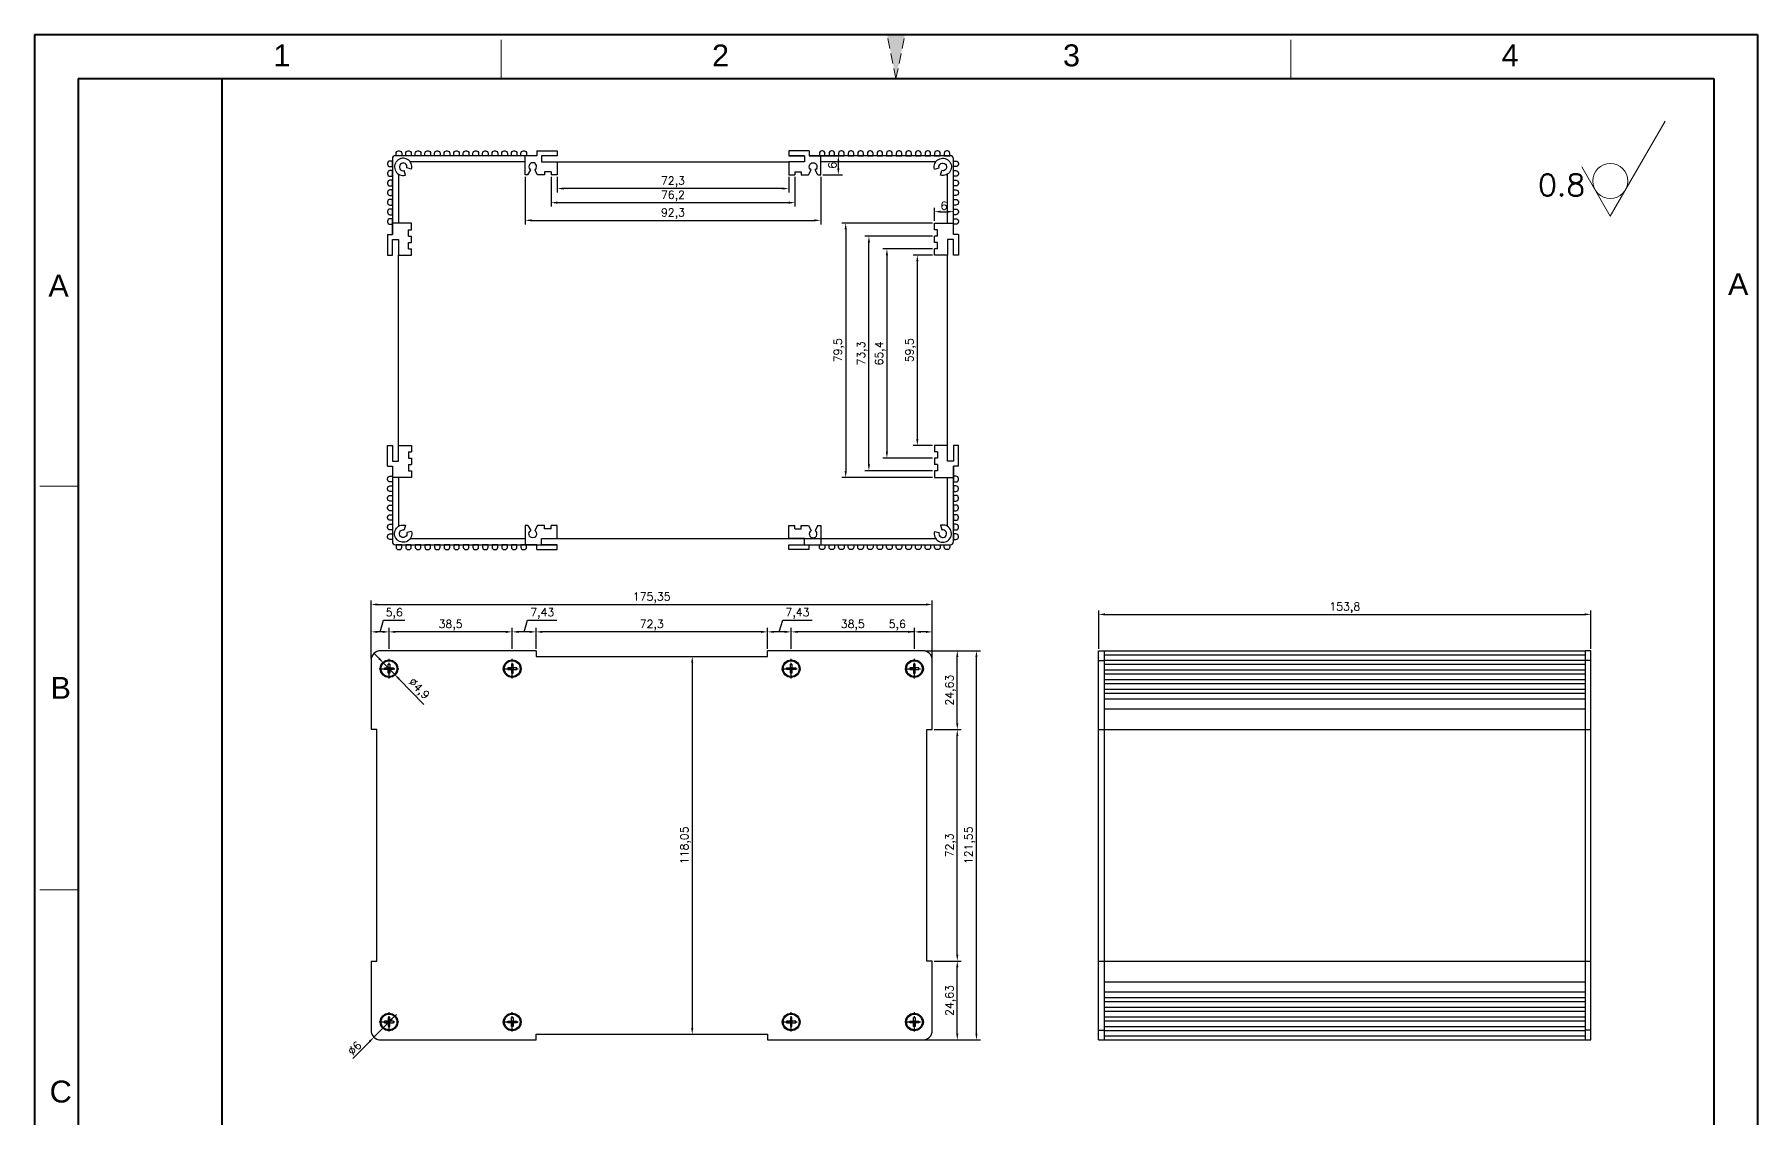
# Model space of a CAD drawing. Header units: millimetres. Extents: x 4430 to 4968, y -275 to 512.
# Drawn here: x 4430 to 4968, y 173 to 512 of the extents above; entities that cross this region are included whole.
import ezdxf
from ezdxf.enums import TextEntityAlignment as Align

# ---------------------------------------------------------------- set-up
doc = ezdxf.new("R2010")
doc.units = ezdxf.units.MM
for name, pattern in [('ACAD_ISO10W100', [18, 12, -3, 0, -3]), ('CENTER', [50.8, 31.75, -6.35, 6.35, -6.35]), ('HIDDEN2', [4.7625, 3.175, -1.5875])]:
    doc.linetypes.add(name, pattern=pattern)
for name, color, linetype, lineweight in [('dim', 82, 'Continuous', 9), ('图层1', 7, 'ACAD_ISO10W100', 15), ('图层4', 7, 'Continuous', 40), ('图层5', 7, 'HIDDEN2', 15), ('细实线', 3, 'Continuous', 18)]:
    doc.layers.add(name, color=color, linetype=linetype, lineweight=lineweight)
doc.layers.add('尺寸线', color=7, linetype='Continuous')
doc.styles.get("Standard").update_dxf_attribs({"font": 'txt', "bigfont": 'gbcbig.shx'})
doc.styles.add('样式 3', font='arial.ttf', dxfattribs={"height": 3.8})
doc.dimstyles.new('ISO-25', dxfattribs={"dimtxt": 2.5, "dimasz": 2.5, "dimexe": 1.25, "dimexo": 0.625, "dimtad": 1, "dimtxsty": 'Standard', "dimcen": 2.5, "dimadec": 0, "dimazin": 0, "dimtfac": 1, "dimtmove": 0, "dimatfit": 3, "dimfxl": 0, "dimarcsym": 0})

# ---------------------------------------------------------------- blocks, each defined once
blk = doc.blocks.new('*D65')
at = {"layer": 'Defpoints', "color": 0}
for p in [(4704.77, 325.31), (4704.77, 319.41), (4710.37, 316.41)]:
    blk.add_point(p, dxfattribs=at)
at = {"layer": 'dim', "color": 0, "lineweight": -2}
for p, q in [((4704.77, 325.31), (4696.1, 325.31)), ((4704.77, 320.03), (4704.77, 326.56)), ((4708.37, 325.31), (4706.77, 325.31)), ((4710.37, 317.03), (4710.37, 326.56))]:
    blk.add_line(p, q, dxfattribs=at)
at = {"layer": 'dim', "color": 0}
for points in [[(4706.77, 325.64), (4706.77, 324.97), (4704.77, 325.31)], [(4708.37, 325.64), (4708.37, 324.97), (4710.37, 325.31)]]:
    blk.add_solid(points, dxfattribs=at)
at = {"layer": 'dim', "color": 0, "insert": (4699.44, 327.39), "char_height": 2.5, "attachment_point": 5}
blk.add_mtext('5,6', dxfattribs=at)
blk = doc.blocks.new('*D66')
at = {"layer": 'Defpoints', "color": 0}
for p in [(4666.27, 325.31), (4666.27, 319.41), (4704.77, 319.41)]:
    blk.add_point(p, dxfattribs=at)
at = {"layer": 'dim', "color": 0, "lineweight": -2}
for p, q in [((4666.27, 320.03), (4666.27, 326.56)), ((4702.77, 325.31), (4668.27, 325.31)), ((4704.77, 320.03), (4704.77, 326.56))]:
    blk.add_line(p, q, dxfattribs=at)
at = {"layer": 'dim', "color": 0}
for points in [[(4668.27, 325.64), (4668.27, 324.97), (4666.27, 325.31)], [(4702.77, 325.64), (4702.77, 324.97), (4704.77, 325.31)]]:
    blk.add_solid(points, dxfattribs=at)
at = {"layer": 'dim', "color": 0, "insert": (4685.52, 327.39), "char_height": 2.5, "attachment_point": 5}
blk.add_mtext('38,5', dxfattribs=at)
blk = doc.blocks.new('*D67')
at = {"layer": 'Defpoints', "color": 0}
for p in [(4658.85, 325.31), (4658.85, 319.41), (4666.27, 319.41)]:
    blk.add_point(p, dxfattribs=at)
at = {"layer": 'dim', "color": 0, "lineweight": -2}
for p, q in [((4662.56, 325.31), (4663.65, 328.95)), ((4663.65, 328.95), (4672.82, 328.95)), ((4658.85, 320.03), (4658.85, 326.56)), ((4664.27, 325.31), (4660.85, 325.31)), ((4666.27, 320.03), (4666.27, 326.56))]:
    blk.add_line(p, q, dxfattribs=at)
at = {"layer": 'dim', "color": 0}
for points in [[(4660.85, 325.64), (4660.85, 324.97), (4658.85, 325.31)], [(4664.27, 325.64), (4664.27, 324.97), (4666.27, 325.31)]]:
    blk.add_solid(points, dxfattribs=at)
at = {"layer": 'dim', "color": 0, "insert": (4668.24, 331.04), "char_height": 2.5, "attachment_point": 5}
blk.add_mtext('7,43', dxfattribs=at)
blk = doc.blocks.new('*D68')
at = {"layer": 'Defpoints', "color": 0}
for p in [(4586.55, 325.31), (4586.55, 319.41), (4658.85, 319.41)]:
    blk.add_point(p, dxfattribs=at)
at = {"layer": 'dim', "color": 0, "lineweight": -2}
for p, q in [((4586.55, 320.03), (4586.55, 326.56)), ((4656.85, 325.31), (4588.55, 325.31)), ((4658.85, 320.03), (4658.85, 326.56))]:
    blk.add_line(p, q, dxfattribs=at)
at = {"layer": 'dim', "color": 0}
for points in [[(4588.55, 325.64), (4588.55, 324.97), (4586.55, 325.31)], [(4656.85, 325.64), (4656.85, 324.97), (4658.85, 325.31)]]:
    blk.add_solid(points, dxfattribs=at)
at = {"layer": 'dim', "color": 0, "insert": (4622.7, 327.39), "char_height": 2.5, "attachment_point": 5}
blk.add_mtext('72,3', dxfattribs=at)
blk = doc.blocks.new('*D69')
at = {"layer": 'Defpoints', "color": 0}
for p in [(4579.12, 325.31), (4579.12, 319.41), (4586.55, 319.41)]:
    blk.add_point(p, dxfattribs=at)
at = {"layer": 'dim', "color": 0, "lineweight": -2}
for p, q in [((4582.83, 325.31), (4583.93, 328.95)), ((4583.93, 328.95), (4593.09, 328.95)), ((4579.12, 320.03), (4579.12, 326.56)), ((4584.55, 325.31), (4581.12, 325.31)), ((4586.55, 320.03), (4586.55, 326.56))]:
    blk.add_line(p, q, dxfattribs=at)
at = {"layer": 'dim', "color": 0}
for points in [[(4581.12, 325.64), (4581.12, 324.97), (4579.12, 325.31)], [(4584.55, 325.64), (4584.55, 324.97), (4586.55, 325.31)]]:
    blk.add_solid(points, dxfattribs=at)
at = {"layer": 'dim', "color": 0, "insert": (4588.51, 331.04), "char_height": 2.5, "attachment_point": 5}
blk.add_mtext('7,43', dxfattribs=at)
blk = doc.blocks.new('*D70')
at = {"layer": 'Defpoints', "color": 0}
for p in [(4540.62, 325.31), (4540.62, 319.41), (4579.12, 319.41)]:
    blk.add_point(p, dxfattribs=at)
at = {"layer": 'dim', "color": 0, "lineweight": -2}
for p, q in [((4540.62, 320.03), (4540.62, 326.56)), ((4577.12, 325.31), (4542.62, 325.31)), ((4579.12, 320.03), (4579.12, 326.56))]:
    blk.add_line(p, q, dxfattribs=at)
at = {"layer": 'dim', "color": 0}
for points in [[(4542.62, 325.64), (4542.62, 324.97), (4540.62, 325.31)], [(4577.12, 325.64), (4577.12, 324.97), (4579.12, 325.31)]]:
    blk.add_solid(points, dxfattribs=at)
at = {"layer": 'dim', "color": 0, "insert": (4559.87, 327.39), "char_height": 2.5, "attachment_point": 5}
blk.add_mtext('38,5', dxfattribs=at)
blk = doc.blocks.new('*D71')
at = {"layer": 'Defpoints', "color": 0}
for p in [(4535.02, 325.31), (4540.62, 319.41), (4535.02, 316.41)]:
    blk.add_point(p, dxfattribs=at)
at = {"layer": 'dim', "color": 0, "lineweight": -2}
for p, q in [((4537.82, 325.31), (4538.91, 328.95)), ((4538.91, 328.95), (4545.58, 328.95)), ((4535.02, 317.03), (4535.02, 326.56)), ((4538.62, 325.31), (4537.02, 325.31)), ((4540.62, 320.03), (4540.62, 326.56))]:
    blk.add_line(p, q, dxfattribs=at)
at = {"layer": 'dim', "color": 0}
for points in [[(4537.02, 325.64), (4537.02, 324.97), (4535.02, 325.31)], [(4538.62, 325.64), (4538.62, 324.97), (4540.62, 325.31)]]:
    blk.add_solid(points, dxfattribs=at)
at = {"layer": 'dim', "color": 0, "insert": (4542.25, 331.04), "char_height": 2.5, "attachment_point": 5}
blk.add_mtext('5,6', dxfattribs=at)
blk = doc.blocks.new('*D72')
at = {"layer": 'Defpoints', "color": 0}
for p in [(4710.37, 333.86), (4535.02, 321.8), (4710.37, 321.8)]:
    blk.add_point(p, dxfattribs=at)
at = {"layer": 'dim', "color": 0, "lineweight": -2}
for p, q in [((4535.02, 322.42), (4535.02, 335.11)), ((4537.02, 333.86), (4708.37, 333.86)), ((4710.37, 322.42), (4710.37, 335.11))]:
    blk.add_line(p, q, dxfattribs=at)
at = {"layer": 'dim', "color": 0}
for points in [[(4537.02, 334.19), (4537.02, 333.52), (4535.02, 333.86)], [(4708.37, 334.19), (4708.37, 333.52), (4710.37, 333.86)]]:
    blk.add_solid(points, dxfattribs=at)
at = {"layer": 'dim', "color": 0, "insert": (4622.7, 335.94), "char_height": 2.5, "attachment_point": 5}
blk.add_mtext('175,35', dxfattribs=at)
blk = doc.blocks.new('*D73')
at = {"layer": 'Defpoints', "color": 0}
for p in [(4710.37, 222.48), (4718.17, 222.48), (4707.37, 197.86)]:
    blk.add_point(p, dxfattribs=at)
at = {"layer": 'dim', "color": 0, "lineweight": -2}
for p, q in [((4711, 222.48), (4719.42, 222.48)), ((4718.17, 199.86), (4718.17, 220.48)), ((4708, 197.86), (4719.42, 197.86))]:
    blk.add_line(p, q, dxfattribs=at)
at = {"layer": 'dim', "color": 0}
for points in [[(4717.84, 220.48), (4718.5, 220.48), (4718.17, 222.48)], [(4717.84, 199.86), (4718.5, 199.86), (4718.17, 197.86)]]:
    blk.add_solid(points, dxfattribs=at)
at = {"layer": 'dim', "color": 0, "insert": (4716.09, 210.17), "char_height": 2.5, "attachment_point": 5, "rotation": 90}
blk.add_mtext('24,63', dxfattribs=at)
blk = doc.blocks.new('*D74')
at = {"layer": 'Defpoints', "color": 0}
for p in [(4710.37, 294.78), (4718.17, 294.78), (4710.37, 222.48)]:
    blk.add_point(p, dxfattribs=at)
at = {"layer": 'dim', "color": 0, "lineweight": -2}
for p, q in [((4711, 294.78), (4719.42, 294.78)), ((4718.17, 224.48), (4718.17, 292.78)), ((4711, 222.48), (4719.42, 222.48))]:
    blk.add_line(p, q, dxfattribs=at)
at = {"layer": 'dim', "color": 0}
for points in [[(4717.84, 292.78), (4718.5, 292.78), (4718.17, 294.78)], [(4717.84, 224.48), (4718.5, 224.48), (4718.17, 222.48)]]:
    blk.add_solid(points, dxfattribs=at)
at = {"layer": 'dim', "color": 0, "insert": (4716.09, 258.63), "char_height": 2.5, "attachment_point": 5, "rotation": 90}
blk.add_mtext('72,3', dxfattribs=at)
blk = doc.blocks.new('*D75')
at = {"layer": 'Defpoints', "color": 0}
for p in [(4707.37, 319.41), (4718.17, 319.41), (4710.37, 294.78)]:
    blk.add_point(p, dxfattribs=at)
at = {"layer": 'dim', "color": 0, "lineweight": -2}
for p, q in [((4708, 319.41), (4719.42, 319.41)), ((4718.17, 296.78), (4718.17, 317.41)), ((4711, 294.78), (4719.42, 294.78))]:
    blk.add_line(p, q, dxfattribs=at)
at = {"layer": 'dim', "color": 0}
for points in [[(4717.84, 317.41), (4718.5, 317.41), (4718.17, 319.41)], [(4717.84, 296.78), (4718.5, 296.78), (4718.17, 294.78)]]:
    blk.add_solid(points, dxfattribs=at)
at = {"layer": 'dim', "color": 0, "insert": (4716.09, 307.1), "char_height": 2.5, "attachment_point": 5, "rotation": 90}
blk.add_mtext('24,63', dxfattribs=at)
blk = doc.blocks.new('*D76')
at = {"layer": 'Defpoints', "color": 0}
for p in [(4713.71, 319.41), (4724.16, 319.41), (4713.71, 197.86)]:
    blk.add_point(p, dxfattribs=at)
at = {"layer": 'dim', "color": 0, "lineweight": -2}
for p, q in [((4714.33, 319.41), (4725.41, 319.41)), ((4724.16, 199.86), (4724.16, 317.41)), ((4714.33, 197.86), (4725.41, 197.86))]:
    blk.add_line(p, q, dxfattribs=at)
at = {"layer": 'dim', "color": 0}
for points in [[(4723.82, 317.41), (4724.49, 317.41), (4724.16, 319.41)], [(4723.82, 199.86), (4724.49, 199.86), (4724.16, 197.86)]]:
    blk.add_solid(points, dxfattribs=at)
at = {"layer": 'dim', "color": 0, "insert": (4722.07, 258.63), "char_height": 2.5, "attachment_point": 5, "rotation": 90}
blk.add_mtext('121,55', dxfattribs=at)
blk = doc.blocks.new('*D77')
at = {"layer": 'Defpoints', "color": 0}
for p in [(4622.7, 317.66), (4622.7, 199.61), (4635.36, 199.61)]:
    blk.add_point(p, dxfattribs=at)
at = {"layer": 'dim', "color": 0, "lineweight": -2}
for p, q in [((4623.32, 317.66), (4636.61, 317.66)), ((4635.36, 315.66), (4635.36, 201.61)), ((4623.32, 199.61), (4636.61, 199.61))]:
    blk.add_line(p, q, dxfattribs=at)
at = {"layer": 'dim', "color": 0}
for points in [[(4635.03, 315.66), (4635.69, 315.66), (4635.36, 317.66)], [(4635.03, 201.61), (4635.69, 201.61), (4635.36, 199.61)]]:
    blk.add_solid(points, dxfattribs=at)
at = {"layer": 'dim', "color": 0, "insert": (4633.28, 258.63), "char_height": 2.5, "attachment_point": 5, "rotation": 90}
blk.add_mtext('118,05', dxfattribs=at)
blk = doc.blocks.new('*D84')
at = {"layer": 'Defpoints', "color": 0}
for p in [(4916.15, 330.77), (4762.35, 319.41), (4916.15, 319.41)]:
    blk.add_point(p, dxfattribs=at)
at = {"layer": 'dim', "color": 0, "lineweight": -2}
for p, q in [((4762.35, 320.03), (4762.35, 332.02)), ((4764.35, 330.77), (4914.15, 330.77)), ((4916.15, 320.03), (4916.15, 332.02))]:
    blk.add_line(p, q, dxfattribs=at)
at = {"layer": 'dim', "color": 0}
for points in [[(4764.35, 331.1), (4764.35, 330.44), (4762.35, 330.77)], [(4914.15, 331.1), (4914.15, 330.44), (4916.15, 330.77)]]:
    blk.add_solid(points, dxfattribs=at)
at = {"layer": 'dim', "color": 0, "insert": (4839.25, 332.85), "char_height": 2.5, "attachment_point": 5}
blk.add_mtext('153,8', dxfattribs=at)
blk = doc.blocks.new('*D85')
at = {"layer": 'Defpoints', "color": 0}
for p in [(4540.13, 202.99), (4535.91, 198.72)]:
    blk.add_point(p, dxfattribs=at)
at = {"layer": 'dim', "color": 0, "lineweight": -2}
for p, q in [((4541.53, 204.42), (4542.94, 205.84)), ((4540.13, 202.99), (4535.91, 198.72)), ((4529.3, 192.02), (4534.51, 197.3))]:
    blk.add_line(p, q, dxfattribs=at)
at = {"layer": 'dim', "color": 0}
for points in [[(4541.3, 204.65), (4541.77, 204.18), (4540.13, 202.99)], [(4534.27, 197.53), (4534.75, 197.07), (4535.91, 198.72)]]:
    blk.add_solid(points, dxfattribs=at)
at = {"layer": 'dim', "color": 0, "insert": (4529.87, 195.27), "char_height": 2.5, "attachment_point": 5, "rotation": 45.3743}
blk.add_mtext('∅6', dxfattribs=at)
blk = doc.blocks.new('*D86')
at = {"layer": 'Defpoints', "color": 0}
for p in [(4538.91, 315.56), (4542.33, 312.06)]:
    blk.add_point(p, dxfattribs=at)
at = {"layer": 'dim', "color": 0, "lineweight": -2}
for p, q in [((4537.51, 316.99), (4536.11, 318.42)), ((4538.91, 315.56), (4542.33, 312.06)), ((4551.54, 302.64), (4543.73, 310.63))]:
    blk.add_line(p, q, dxfattribs=at)
at = {"layer": 'dim', "color": 0}
for points in [[(4537.75, 317.22), (4537.27, 316.76), (4538.91, 315.56)], [(4543.97, 310.86), (4543.49, 310.39), (4542.33, 312.06)]]:
    blk.add_solid(points, dxfattribs=at)
at = {"layer": 'dim', "color": 0, "insert": (4549.82, 307.38), "char_height": 2.5, "attachment_point": 5, "rotation": 314.3467}
blk.add_mtext('∅4,9', dxfattribs=at)
blk = doc.blocks.new('A$C42B41ACF')
for p, q in [((0, 0), (0, 6)), ((3.6, 6), (0, 6)), ((3.6, 7.5), (10, 7.5)), ((3.6, 7.5), (3.6, 6)), ((10, 6), (5.1, 6)), ((5.1, 6), (5.1, 4.05)), ((10, 7.5), (10, 6)), ((0.85, 0), (1.75, 1.56)), ((3.85, 0), (2.95, 1.56)), ((5.1, 4.05), (10, 4.05)), ((8.05, 1), (6.05, 1)), ((6.05, 1), (6.05, 0)), ((8.05, 1), (8.05, 0)), ((10, 4.05), (10, 0)), ((0.85, 0), (0, 0)), ((6.05, 0), (3.85, 0)), ((10, 0), (8.05, 0))]:
    blk.add_line(p, q)
blk.add_arc((2.35, 2.6), 1.2, 300, 240)
blk = doc.blocks.new('A$C059A2497')
for p, q in [((0, 3.6), (0, 10)), ((0, 10), (1.5, 10)), ((1.5, 10), (1.5, 5.1)), ((3.45, 10), (7.5, 10)), ((3.45, 5.1), (3.45, 10)), ((6.5, 8.05), (7.5, 8.05)), ((6.5, 8.05), (6.5, 6.05)), ((6.5, 6.05), (7.5, 6.05)), ((7.5, 10), (7.5, 8.05)), ((7.5, 6.05), (7.5, 4.1)), ((0, 3.6), (1.5, 3.6)), ((1.5, 5.1), (3.45, 5.1)), ((1.5, 3.6), (1.5, 0)), ((7.5, 0), (1.5, 0)), ((6.5, 4.1), (7.5, 4.1)), ((6.5, 4.1), (6.5, 2.1)), ((6.5, 2.1), (7.5, 2.1)), ((7.5, 2.1), (7.5, 0))]:
    blk.add_line(p, q)
blk = doc.blocks.new('A$C501D3887')
for p, q in [((3.4, 0.09), (3.01, 1.54)), ((5.31, 2), (3.86, 2.39))]:
    blk.add_line(p, q)
for radius in [2.7, 1.2]:
    blk.add_arc((2.7, 2.7), radius, 345, 285)
blk = doc.blocks.new('*D106')
at = {"layer": 'Defpoints', "color": 0}
for p in [(4593.19, 468.04), (4593.19, 463.77), (4665.49, 468.04)]:
    blk.add_point(p, dxfattribs=at)
at = {"layer": 'dim', "color": 0, "lineweight": -2}
for p, q in [((4593.19, 467.41), (4593.19, 462.52)), ((4663.49, 463.77), (4595.19, 463.77)), ((4665.49, 467.41), (4665.49, 462.52))]:
    blk.add_line(p, q, dxfattribs=at)
at = {"layer": 'dim', "color": 0}
for points in [[(4595.19, 464.11), (4595.19, 463.44), (4593.19, 463.77)], [(4663.49, 464.11), (4663.49, 463.44), (4665.49, 463.77)]]:
    blk.add_solid(points, dxfattribs=at)
at = {"layer": 'dim', "color": 0, "insert": (4629.34, 465.86), "char_height": 2.5, "attachment_point": 5}
blk.add_mtext('72,3', dxfattribs=at)
blk = doc.blocks.new('*D107')
at = {"layer": 'Defpoints', "color": 0}
for p in [(4591.24, 468.04), (4667.44, 468.04), (4667.44, 459.37)]:
    blk.add_point(p, dxfattribs=at)
at = {"layer": 'dim', "color": 0, "lineweight": -2}
for p, q in [((4591.24, 467.41), (4591.24, 458.12)), ((4667.44, 467.41), (4667.44, 458.12)), ((4593.24, 459.37), (4665.44, 459.37))]:
    blk.add_line(p, q, dxfattribs=at)
at = {"layer": 'dim', "color": 0}
for points in [[(4593.24, 459.7), (4593.24, 459.03), (4591.24, 459.37)], [(4665.44, 459.7), (4665.44, 459.03), (4667.44, 459.37)]]:
    blk.add_solid(points, dxfattribs=at)
at = {"layer": 'dim', "color": 0, "insert": (4629.34, 461.45), "char_height": 2.5, "attachment_point": 5}
blk.add_mtext('76,2', dxfattribs=at)
blk = doc.blocks.new('*D108')
at = {"layer": 'Defpoints', "color": 0}
for p in [(4583.19, 468.04), (4675.49, 468.04), (4675.49, 453.84)]:
    blk.add_point(p, dxfattribs=at)
at = {"layer": 'dim', "color": 0, "lineweight": -2}
for p, q in [((4583.19, 467.41), (4583.19, 452.59)), ((4675.49, 467.41), (4675.49, 452.59)), ((4585.19, 453.84), (4673.49, 453.84))]:
    blk.add_line(p, q, dxfattribs=at)
at = {"layer": 'dim', "color": 0}
for points in [[(4585.19, 454.18), (4585.19, 453.51), (4583.19, 453.84)], [(4673.49, 454.18), (4673.49, 453.51), (4675.49, 453.84)]]:
    blk.add_solid(points, dxfattribs=at)
at = {"layer": 'dim', "color": 0, "insert": (4629.34, 455.93), "char_height": 2.5, "attachment_point": 5}
blk.add_mtext('92,3', dxfattribs=at)
blk = doc.blocks.new('*D109')
at = {"layer": 'Defpoints', "color": 0}
for p in [(4711.02, 443.01), (4705.68, 383.51), (4711.02, 383.51)]:
    blk.add_point(p, dxfattribs=at)
at = {"layer": 'dim', "color": 0, "lineweight": -2}
for p, q in [((4710.39, 443.01), (4704.43, 443.01)), ((4705.68, 441.01), (4705.68, 385.51)), ((4710.39, 383.51), (4704.43, 383.51))]:
    blk.add_line(p, q, dxfattribs=at)
at = {"layer": 'dim', "color": 0}
for points in [[(4705.35, 441.01), (4706.02, 441.01), (4705.68, 443.01)], [(4705.35, 385.51), (4706.02, 385.51), (4705.68, 383.51)]]:
    blk.add_solid(points, dxfattribs=at)
at = {"layer": 'dim', "color": 0, "insert": (4703.6, 413.26), "char_height": 2.5, "attachment_point": 5, "rotation": 90}
blk.add_mtext('59,5', dxfattribs=at)
blk = doc.blocks.new('*D110')
at = {"layer": 'Defpoints', "color": 0}
for p in [(4711.02, 444.96), (4696.18, 379.56), (4711.02, 379.56)]:
    blk.add_point(p, dxfattribs=at)
at = {"layer": 'dim', "color": 0, "lineweight": -2}
for p, q in [((4710.39, 444.96), (4694.93, 444.96)), ((4696.18, 442.96), (4696.18, 381.56)), ((4710.39, 379.56), (4694.93, 379.56))]:
    blk.add_line(p, q, dxfattribs=at)
at = {"layer": 'dim', "color": 0}
for points in [[(4695.85, 442.96), (4696.51, 442.96), (4696.18, 444.96)], [(4695.85, 381.56), (4696.51, 381.56), (4696.18, 379.56)]]:
    blk.add_solid(points, dxfattribs=at)
at = {"layer": 'dim', "color": 0, "insert": (4694.1, 412.26), "char_height": 2.5, "attachment_point": 5, "rotation": 90}
blk.add_mtext('65,4', dxfattribs=at)
blk = doc.blocks.new('*D111')
at = {"layer": 'Defpoints', "color": 0}
for p in [(4690.57, 448.91), (4711.02, 448.91), (4711.02, 375.61)]:
    blk.add_point(p, dxfattribs=at)
at = {"layer": 'dim', "color": 0, "lineweight": -2}
for p, q in [((4710.39, 448.91), (4689.32, 448.91)), ((4690.57, 377.61), (4690.57, 446.91)), ((4710.39, 375.61), (4689.32, 375.61))]:
    blk.add_line(p, q, dxfattribs=at)
at = {"layer": 'dim', "color": 0}
for points in [[(4690.23, 446.91), (4690.9, 446.91), (4690.57, 448.91)], [(4690.23, 377.61), (4690.9, 377.61), (4690.57, 375.61)]]:
    blk.add_solid(points, dxfattribs=at)
at = {"layer": 'dim', "color": 0, "insert": (4688.48, 412.26), "char_height": 2.5, "attachment_point": 5, "rotation": 90}
blk.add_mtext('73,3', dxfattribs=at)
blk = doc.blocks.new('*D112')
at = {"layer": 'Defpoints', "color": 0}
for p in [(4711.02, 453.01), (4683.3, 373.51), (4711.02, 373.51)]:
    blk.add_point(p, dxfattribs=at)
at = {"layer": 'dim', "color": 0, "lineweight": -2}
for p, q in [((4710.39, 453.01), (4682.05, 453.01)), ((4683.3, 451.01), (4683.3, 375.51)), ((4710.39, 373.51), (4682.05, 373.51))]:
    blk.add_line(p, q, dxfattribs=at)
at = {"layer": 'dim', "color": 0}
for points in [[(4682.97, 451.01), (4683.64, 451.01), (4683.3, 453.01)], [(4682.97, 375.51), (4683.64, 375.51), (4683.3, 373.51)]]:
    blk.add_solid(points, dxfattribs=at)
at = {"layer": 'dim', "color": 0, "insert": (4681.22, 413.26), "char_height": 2.5, "attachment_point": 5, "rotation": 90}
blk.add_mtext('79,5', dxfattribs=at)
blk = doc.blocks.new('*D113')
at = {"layer": 'Defpoints', "color": 0}
for p in [(4711.02, 453.01), (4717.02, 456.55), (4717.02, 453.01)]:
    blk.add_point(p, dxfattribs=at)
at = {"layer": 'dim', "color": 0, "lineweight": -2}
for p, q in [((4711.02, 453.64), (4711.02, 457.8)), ((4717.02, 453.64), (4717.02, 457.8)), ((4713.02, 456.55), (4715.02, 456.55))]:
    blk.add_line(p, q, dxfattribs=at)
at = {"layer": 'dim', "color": 0}
for points in [[(4713.02, 456.88), (4713.02, 456.21), (4711.02, 456.55)], [(4715.02, 456.88), (4715.02, 456.21), (4717.02, 456.55)]]:
    blk.add_solid(points, dxfattribs=at)
at = {"layer": 'dim', "color": 0, "insert": (4714.02, 458.42), "char_height": 2.5, "attachment_point": 5}
blk.add_mtext('6', dxfattribs=at)
blk = doc.blocks.new('*D114')
at = {"layer": 'Defpoints', "color": 0}
for p in [(4675.49, 474.04), (4681.02, 474.04), (4675.49, 468.04)]:
    blk.add_point(p, dxfattribs=at)
at = {"layer": 'dim', "color": 0, "lineweight": -2}
for p, q in [((4676.12, 474.04), (4682.27, 474.04)), ((4681.02, 470.04), (4681.02, 472.04)), ((4676.12, 468.04), (4682.27, 468.04))]:
    blk.add_line(p, q, dxfattribs=at)
at = {"layer": 'dim', "color": 0}
for points in [[(4680.69, 472.04), (4681.35, 472.04), (4681.02, 474.04)], [(4680.69, 470.04), (4681.35, 470.04), (4681.02, 468.04)]]:
    blk.add_solid(points, dxfattribs=at)
at = {"layer": 'dim', "color": 0, "insert": (4679.15, 471.04), "char_height": 2.5, "attachment_point": 5, "rotation": 90}
blk.add_mtext('6', dxfattribs=at)

msp = doc.modelspace()

# ---------------------------------------------------------------- hatches: boundary and pattern name
at = {"layer": '图层5'}
msp.add_hatch(color=0, dxfattribs=at).paths.add_polyline_path([(4699.024, 498.194), (4696.203, 511.899), (4701.845, 511.899)])

# ---------------------------------------------------------------- linework, layer by layer
for p, q in [((4586.791, 474.036), (4542.666, 474.036)), ((4593.191, 474.036), (4588.291, 474.036)), ((4670.391, 474.036), (4665.491, 474.036)), ((4716.016, 474.036), (4671.891, 474.036)), ((4541.666, 473.036), (4541.666, 449.411)), ((4583.191, 472.086), (4547.252, 472.086)), ((4593.191, 472.086), (4665.491, 472.086)), ((4711.43, 472.086), (4675.491, 472.086)), ((4717.016, 449.411), (4717.016, 473.036)), ((4543.616, 468.242), (4543.616, 453.011)), ((4715.066, 453.011), (4715.066, 468.242)), ((4543.616, 383.511), (4543.616, 443.011)), ((4715.066, 383.511), (4715.066, 443.011)), ((4541.666, 377.111), (4541.666, 353.486)), ((4717.016, 353.486), (4717.016, 377.111)), ((4543.616, 373.511), (4543.616, 358.279)), ((4715.066, 358.279), (4715.066, 373.511)), ((4542.666, 352.486), (4593.191, 352.486)), ((4547.252, 354.436), (4583.191, 354.436)), ((4588.291, 354.436), (4593.191, 354.436)), ((4593.191, 354.436), (4665.491, 354.436)), ((4665.491, 354.436), (4711.43, 354.436)), ((4665.491, 352.486), (4716.016, 352.486)), ((4586.546, 319.409), (4538.021, 319.409)), ((4586.546, 319.409), (4586.546, 317.659)), ((4586.546, 317.659), (4658.846, 317.659)), ((4707.371, 319.409), (4658.846, 319.409)), ((4658.846, 317.659), (4658.846, 319.409)), ((4762.345, 197.859), (4762.345, 319.409)), ((4762.345, 319.409), (4764.095, 319.409)), ((4764.095, 319.409), (4764.095, 197.859)), ((4764.095, 319.409), (4914.395, 319.409)), ((4764.095, 318.184), (4914.395, 318.184)), ((4916.145, 319.409), (4914.395, 319.409)), ((4914.395, 319.409), (4914.395, 197.859)), ((4916.145, 197.859), (4916.145, 319.409)), ((4535.021, 316.409), (4535.021, 294.784)), ((4710.371, 294.784), (4710.371, 316.409)), ((4762.345, 316.409), (4764.095, 316.409)), ((4764.095, 316.434), (4914.395, 316.434)), ((4764.095, 315.184), (4914.395, 315.184)), ((4764.095, 313.434), (4914.395, 313.434)), ((4916.145, 316.409), (4914.395, 316.409)), ((4764.095, 312.184), (4914.395, 312.184)), ((4764.095, 310.434), (4914.395, 310.434)), ((4764.095, 309.184), (4914.395, 309.184)), ((4764.095, 307.434), (4914.395, 307.434)), ((4764.095, 306.184), (4914.395, 306.184)), ((4764.095, 304.434), (4914.395, 304.434)), ((4764.095, 301.234), (4914.395, 301.234)), ((4536.771, 294.784), (4535.021, 294.784)), ((4536.771, 222.484), (4536.771, 294.784)), ((4708.621, 222.484), (4708.621, 294.784)), ((4708.621, 294.784), (4710.371, 294.784)), ((4762.345, 294.784), (4916.145, 294.784)), ((4535.021, 222.484), (4536.771, 222.484)), ((4535.021, 222.484), (4535.021, 200.859)), ((4710.371, 222.484), (4708.621, 222.484)), ((4710.371, 200.859), (4710.371, 222.484)), ((4762.345, 222.484), (4916.145, 222.484)), ((4764.095, 216.034), (4914.395, 216.034)), ((4764.095, 212.834), (4914.395, 212.834)), ((4764.095, 211.084), (4914.395, 211.084)), ((4764.095, 209.834), (4914.395, 209.834)), ((4764.095, 208.084), (4914.395, 208.084)), ((4764.095, 206.834), (4914.395, 206.834)), ((4764.095, 205.084), (4914.395, 205.084)), ((4586.546, 199.609), (4658.846, 199.609)), ((4586.546, 197.859), (4586.546, 199.609)), ((4658.846, 199.609), (4658.846, 197.859)), ((4762.345, 200.859), (4764.095, 200.859)), ((4764.095, 203.834), (4914.395, 203.834)), ((4764.095, 202.084), (4914.395, 202.084)), ((4764.095, 200.834), (4914.395, 200.834)), ((4916.145, 200.859), (4914.395, 200.859)), ((4538.021, 197.859), (4586.546, 197.859)), ((4658.846, 197.859), (4707.371, 197.859)), ((4762.345, 197.859), (4916.145, 197.859)), ((4764.095, 199.084), (4914.395, 199.084))]:
    msp.add_line(p, q)
at = {"color": 1, "linetype": 'CENTER', "ltscale": 0.11}
for p, q in [((4537.596, 313.809), (4543.646, 313.809)), ((4540.621, 310.784), (4540.621, 316.834)), ((4576.096, 313.809), (4582.146, 313.809)), ((4579.121, 310.784), (4579.121, 316.834)), ((4663.246, 313.809), (4669.296, 313.809)), ((4666.271, 310.784), (4666.271, 316.834)), ((4701.746, 313.809), (4707.796, 313.809)), ((4704.771, 310.784), (4704.771, 316.834)), ((4540.621, 200.434), (4540.621, 206.484)), ((4579.121, 200.434), (4579.121, 206.484)), ((4666.271, 200.434), (4666.271, 206.484)), ((4704.771, 200.434), (4704.771, 206.484)), ((4537.596, 203.459), (4543.646, 203.459)), ((4576.096, 203.459), (4582.146, 203.459)), ((4663.246, 203.459), (4669.296, 203.459)), ((4701.746, 203.459), (4707.796, 203.459))]:
    msp.add_line(p, q, dxfattribs=at)
for points in [[(4544.591, 474.786), (4544.591, 474.036), (4542.841, 474.036), (4542.841, 474.786, -0.4142136), (4543.591, 475.536), (4543.841, 475.536, -0.4142136)], [(4547.591, 474.786), (4547.591, 474.036), (4545.841, 474.036), (4545.841, 474.786, -0.4142136), (4546.591, 475.536), (4546.841, 475.536, -0.4142136)], [(4550.591, 474.786), (4550.591, 474.036), (4548.841, 474.036), (4548.841, 474.786, -0.4142136), (4549.591, 475.536), (4549.841, 475.536, -0.4142136)], [(4553.591, 474.786), (4553.591, 474.036), (4551.841, 474.036), (4551.841, 474.786, -0.4142136), (4552.591, 475.536), (4552.841, 475.536, -0.4142136)], [(4556.591, 474.786), (4556.591, 474.036), (4554.841, 474.036), (4554.841, 474.786, -0.4142136), (4555.591, 475.536), (4555.841, 475.536, -0.4142136)], [(4559.591, 474.786), (4559.591, 474.036), (4557.841, 474.036), (4557.841, 474.786, -0.4142136), (4558.591, 475.536), (4558.841, 475.536, -0.4142136)], [(4562.591, 474.786), (4562.591, 474.036), (4560.841, 474.036), (4560.841, 474.786, -0.4142136), (4561.591, 475.536), (4561.841, 475.536, -0.4142136)], [(4565.591, 474.786), (4565.591, 474.036), (4563.841, 474.036), (4563.841, 474.786, -0.4142136), (4564.591, 475.536), (4564.841, 475.536, -0.4142136)], [(4568.591, 474.786), (4568.591, 474.036), (4566.841, 474.036), (4566.841, 474.786, -0.4142136), (4567.591, 475.536), (4567.841, 475.536, -0.4142136)], [(4571.591, 474.786), (4571.591, 474.036), (4569.841, 474.036), (4569.841, 474.786, -0.4142136), (4570.591, 475.536), (4570.841, 475.536, -0.4142136)], [(4574.591, 474.786), (4574.591, 474.036), (4572.841, 474.036), (4572.841, 474.786, -0.4142136), (4573.591, 475.536), (4573.841, 475.536, -0.4142136)], [(4577.591, 474.786), (4577.591, 474.036), (4575.841, 474.036), (4575.841, 474.786, -0.4142136), (4576.591, 475.536), (4576.841, 475.536, -0.4142136)], [(4580.591, 474.786), (4580.591, 474.036), (4578.841, 474.036), (4578.841, 474.786, -0.4142136), (4579.591, 475.536), (4579.841, 475.536, -0.4142136)], [(4583.591, 474.786), (4583.591, 474.036), (4581.841, 474.036), (4581.841, 474.786, -0.4142136), (4582.591, 475.536), (4582.841, 475.536, -0.4142136)], [(4675.091, 474.786), (4675.091, 474.036), (4676.841, 474.036), (4676.841, 474.786, 0.4142136), (4676.091, 475.536), (4675.841, 475.536, 0.4142136)], [(4678.091, 474.786), (4678.091, 474.036), (4679.841, 474.036), (4679.841, 474.786, 0.4142136), (4679.091, 475.536), (4678.841, 475.536, 0.4142136)], [(4681.091, 474.786), (4681.091, 474.036), (4682.841, 474.036), (4682.841, 474.786, 0.4142136), (4682.091, 475.536), (4681.841, 475.536, 0.4142136)], [(4684.091, 474.786), (4684.091, 474.036), (4685.841, 474.036), (4685.841, 474.786, 0.4142136), (4685.091, 475.536), (4684.841, 475.536, 0.4142136)], [(4687.091, 474.786), (4687.091, 474.036), (4688.841, 474.036), (4688.841, 474.786, 0.4142136), (4688.091, 475.536), (4687.841, 475.536, 0.4142136)], [(4690.091, 474.786), (4690.091, 474.036), (4691.841, 474.036), (4691.841, 474.786, 0.4142136), (4691.091, 475.536), (4690.841, 475.536, 0.4142136)], [(4693.091, 474.786), (4693.091, 474.036), (4694.841, 474.036), (4694.841, 474.786, 0.4142136), (4694.091, 475.536), (4693.841, 475.536, 0.4142136)], [(4696.091, 474.786), (4696.091, 474.036), (4697.841, 474.036), (4697.841, 474.786, 0.4142136), (4697.091, 475.536), (4696.841, 475.536, 0.4142136)], [(4699.091, 474.786), (4699.091, 474.036), (4700.841, 474.036), (4700.841, 474.786, 0.4142136), (4700.091, 475.536), (4699.841, 475.536, 0.4142136)], [(4702.091, 474.786), (4702.091, 474.036), (4703.841, 474.036), (4703.841, 474.786, 0.4142136), (4703.091, 475.536), (4702.841, 475.536, 0.4142136)], [(4705.091, 474.786), (4705.091, 474.036), (4706.841, 474.036), (4706.841, 474.786, 0.4142136), (4706.091, 475.536), (4705.841, 475.536, 0.4142136)], [(4708.091, 474.786), (4708.091, 474.036), (4709.841, 474.036), (4709.841, 474.786, 0.4142136), (4709.091, 475.536), (4708.841, 475.536, 0.4142136)], [(4711.091, 474.786), (4711.091, 474.036), (4712.841, 474.036), (4712.841, 474.786, 0.4142136), (4712.091, 475.536), (4711.841, 475.536, 0.4142136)], [(4714.091, 474.786), (4714.091, 474.036), (4715.841, 474.036), (4715.841, 474.786, 0.4142136), (4715.091, 475.536), (4714.841, 475.536, 0.4142136)], [(4540.916, 470.611), (4541.666, 470.611), (4541.666, 472.361), (4540.916, 472.361, 0.4142136), (4540.166, 471.611), (4540.166, 471.361, 0.4142136)], [(4540.916, 467.611), (4541.666, 467.611), (4541.666, 469.361), (4540.916, 469.361, 0.4142136), (4540.166, 468.611), (4540.166, 468.361, 0.4142136)], [(4717.766, 470.611), (4717.016, 470.611), (4717.016, 472.361), (4717.766, 472.361, -0.4142136), (4718.516, 471.611), (4718.516, 471.361, -0.4142136)], [(4717.766, 467.611), (4717.016, 467.611), (4717.016, 469.361), (4717.766, 469.361, -0.4142136), (4718.516, 468.611), (4718.516, 468.361, -0.4142136)], [(4540.916, 464.611), (4541.666, 464.611), (4541.666, 466.361), (4540.916, 466.361, 0.4142136), (4540.166, 465.611), (4540.166, 465.361, 0.4142136)], [(4540.916, 461.611), (4541.666, 461.611), (4541.666, 463.361), (4540.916, 463.361, 0.4142136), (4540.166, 462.611), (4540.166, 462.361, 0.4142136)], [(4717.766, 464.611), (4717.016, 464.611), (4717.016, 466.361), (4717.766, 466.361, -0.4142136), (4718.516, 465.611), (4718.516, 465.361, -0.4142136)], [(4717.766, 461.611), (4717.016, 461.611), (4717.016, 463.361), (4717.766, 463.361, -0.4142136), (4718.516, 462.611), (4718.516, 462.361, -0.4142136)], [(4540.916, 458.611), (4541.666, 458.611), (4541.666, 460.361), (4540.916, 460.361, 0.4142136), (4540.166, 459.611), (4540.166, 459.361, 0.4142136)], [(4717.766, 458.611), (4717.016, 458.611), (4717.016, 460.361), (4717.766, 460.361, -0.4142136), (4718.516, 459.611), (4718.516, 459.361, -0.4142136)], [(4540.916, 455.611), (4541.666, 455.611), (4541.666, 457.361), (4540.916, 457.361, 0.4142136), (4540.166, 456.611), (4540.166, 456.361, 0.4142136)], [(4540.916, 452.611), (4541.666, 452.611), (4541.666, 454.361), (4540.916, 454.361, 0.4142136), (4540.166, 453.611), (4540.166, 453.361, 0.4142136)], [(4717.766, 455.611), (4717.016, 455.611), (4717.016, 457.361), (4717.766, 457.361, -0.4142136), (4718.516, 456.611), (4718.516, 456.361, -0.4142136)], [(4717.766, 452.611), (4717.016, 452.611), (4717.016, 454.361), (4717.766, 454.361, -0.4142136), (4718.516, 453.611), (4718.516, 453.361, -0.4142136)], [(4540.916, 373.911), (4541.666, 373.911), (4541.666, 372.161), (4540.916, 372.161, -0.4142136), (4540.166, 372.911), (4540.166, 373.161, -0.4142136)], [(4717.766, 373.911), (4717.016, 373.911), (4717.016, 372.161), (4717.766, 372.161, 0.4142136), (4718.516, 372.911), (4718.516, 373.161, 0.4142136)], [(4540.916, 370.911), (4541.666, 370.911), (4541.666, 369.161), (4540.916, 369.161, -0.4142136), (4540.166, 369.911), (4540.166, 370.161, -0.4142136)], [(4540.916, 367.911), (4541.666, 367.911), (4541.666, 366.161), (4540.916, 366.161, -0.4142136), (4540.166, 366.911), (4540.166, 367.161, -0.4142136)], [(4717.766, 370.911), (4717.016, 370.911), (4717.016, 369.161), (4717.766, 369.161, 0.4142136), (4718.516, 369.911), (4718.516, 370.161, 0.4142136)], [(4717.766, 367.911), (4717.016, 367.911), (4717.016, 366.161), (4717.766, 366.161, 0.4142136), (4718.516, 366.911), (4718.516, 367.161, 0.4142136)], [(4540.916, 364.911), (4541.666, 364.911), (4541.666, 363.161), (4540.916, 363.161, -0.4142136), (4540.166, 363.911), (4540.166, 364.161, -0.4142136)], [(4540.916, 361.911), (4541.666, 361.911), (4541.666, 360.161), (4540.916, 360.161, -0.4142136), (4540.166, 360.911), (4540.166, 361.161, -0.4142136)], [(4717.766, 364.911), (4717.016, 364.911), (4717.016, 363.161), (4717.766, 363.161, 0.4142136), (4718.516, 363.911), (4718.516, 364.161, 0.4142136)], [(4717.766, 361.911), (4717.016, 361.911), (4717.016, 360.161), (4717.766, 360.161, 0.4142136), (4718.516, 360.911), (4718.516, 361.161, 0.4142136)], [(4540.916, 358.911), (4541.666, 358.911), (4541.666, 357.161), (4540.916, 357.161, -0.4142136), (4540.166, 357.911), (4540.166, 358.161, -0.4142136)], [(4540.916, 355.911), (4541.666, 355.911), (4541.666, 354.161), (4540.916, 354.161, -0.4142136), (4540.166, 354.911), (4540.166, 355.161, -0.4142136)], [(4717.766, 358.911), (4717.016, 358.911), (4717.016, 357.161), (4717.766, 357.161, 0.4142136), (4718.516, 357.911), (4718.516, 358.161, 0.4142136)], [(4717.766, 355.911), (4717.016, 355.911), (4717.016, 354.161), (4717.766, 354.161, 0.4142136), (4718.516, 354.911), (4718.516, 355.161, 0.4142136)], [(4544.591, 351.736), (4544.591, 352.486), (4542.841, 352.486), (4542.841, 351.736, 0.4142136), (4543.591, 350.986), (4543.841, 350.986, 0.4142136)], [(4547.591, 351.736), (4547.591, 352.486), (4545.841, 352.486), (4545.841, 351.736, 0.4142136), (4546.591, 350.986), (4546.841, 350.986, 0.4142136)], [(4550.591, 351.736), (4550.591, 352.486), (4548.841, 352.486), (4548.841, 351.736, 0.4142136), (4549.591, 350.986), (4549.841, 350.986, 0.4142136)], [(4553.591, 351.736), (4553.591, 352.486), (4551.841, 352.486), (4551.841, 351.736, 0.4142136), (4552.591, 350.986), (4552.841, 350.986, 0.4142136)], [(4556.591, 351.736), (4556.591, 352.486), (4554.841, 352.486), (4554.841, 351.736, 0.4142136), (4555.591, 350.986), (4555.841, 350.986, 0.4142136)], [(4559.591, 351.736), (4559.591, 352.486), (4557.841, 352.486), (4557.841, 351.736, 0.4142136), (4558.591, 350.986), (4558.841, 350.986, 0.4142136)], [(4562.591, 351.736), (4562.591, 352.486), (4560.841, 352.486), (4560.841, 351.736, 0.4142136), (4561.591, 350.986), (4561.841, 350.986, 0.4142136)], [(4565.591, 351.736), (4565.591, 352.486), (4563.841, 352.486), (4563.841, 351.736, 0.4142136), (4564.591, 350.986), (4564.841, 350.986, 0.4142136)], [(4568.591, 351.736), (4568.591, 352.486), (4566.841, 352.486), (4566.841, 351.736, 0.4142136), (4567.591, 350.986), (4567.841, 350.986, 0.4142136)], [(4571.591, 351.736), (4571.591, 352.486), (4569.841, 352.486), (4569.841, 351.736, 0.4142136), (4570.591, 350.986), (4570.841, 350.986, 0.4142136)], [(4574.591, 351.736), (4574.591, 352.486), (4572.841, 352.486), (4572.841, 351.736, 0.4142136), (4573.591, 350.986), (4573.841, 350.986, 0.4142136)], [(4577.591, 351.736), (4577.591, 352.486), (4575.841, 352.486), (4575.841, 351.736, 0.4142136), (4576.591, 350.986), (4576.841, 350.986, 0.4142136)], [(4580.591, 351.736), (4580.591, 352.486), (4578.841, 352.486), (4578.841, 351.736, 0.4142136), (4579.591, 350.986), (4579.841, 350.986, 0.4142136)], [(4583.591, 351.736), (4583.591, 352.486), (4581.841, 352.486), (4581.841, 351.736, 0.4142136), (4582.591, 350.986), (4582.841, 350.986, 0.4142136)], [(4675.091, 351.736), (4675.091, 352.486), (4676.841, 352.486), (4676.841, 351.736, -0.4142136), (4676.091, 350.986), (4675.841, 350.986, -0.4142136)], [(4678.091, 351.736), (4678.091, 352.486), (4679.841, 352.486), (4679.841, 351.736, -0.4142136), (4679.091, 350.986), (4678.841, 350.986, -0.4142136)], [(4681.091, 351.736), (4681.091, 352.486), (4682.841, 352.486), (4682.841, 351.736, -0.4142136), (4682.091, 350.986), (4681.841, 350.986, -0.4142136)], [(4684.091, 351.736), (4684.091, 352.486), (4685.841, 352.486), (4685.841, 351.736, -0.4142136), (4685.091, 350.986), (4684.841, 350.986, -0.4142136)], [(4687.091, 351.736), (4687.091, 352.486), (4688.841, 352.486), (4688.841, 351.736, -0.4142136), (4688.091, 350.986), (4687.841, 350.986, -0.4142136)], [(4690.091, 351.736), (4690.091, 352.486), (4691.841, 352.486), (4691.841, 351.736, -0.4142136), (4691.091, 350.986), (4690.841, 350.986, -0.4142136)], [(4693.091, 351.736), (4693.091, 352.486), (4694.841, 352.486), (4694.841, 351.736, -0.4142136), (4694.091, 350.986), (4693.841, 350.986, -0.4142136)], [(4696.091, 351.736), (4696.091, 352.486), (4697.841, 352.486), (4697.841, 351.736, -0.4142136), (4697.091, 350.986), (4696.841, 350.986, -0.4142136)], [(4699.091, 351.736), (4699.091, 352.486), (4700.841, 352.486), (4700.841, 351.736, -0.4142136), (4700.091, 350.986), (4699.841, 350.986, -0.4142136)], [(4702.091, 351.736), (4702.091, 352.486), (4703.841, 352.486), (4703.841, 351.736, -0.4142136), (4703.091, 350.986), (4702.841, 350.986, -0.4142136)], [(4705.091, 351.736), (4705.091, 352.486), (4706.841, 352.486), (4706.841, 351.736, -0.4142136), (4706.091, 350.986), (4705.841, 350.986, -0.4142136)], [(4708.091, 351.736), (4708.091, 352.486), (4709.841, 352.486), (4709.841, 351.736, -0.4142136), (4709.091, 350.986), (4708.841, 350.986, -0.4142136)], [(4711.091, 351.736), (4711.091, 352.486), (4712.841, 352.486), (4712.841, 351.736, -0.4142136), (4712.091, 350.986), (4711.841, 350.986, -0.4142136)], [(4714.091, 351.736), (4714.091, 352.486), (4715.841, 352.486), (4715.841, 351.736, -0.4142136), (4715.091, 350.986), (4714.841, 350.986, -0.4142136)]]:
    msp.add_lwpolyline(points, format="xyb", close=True)
for points in [[(4540.364, 313.552), (4539.197, 313.552), (4539.197, 314.066), (4540.364, 314.066)], [(4540.364, 314.066), (4540.364, 315.233), (4540.878, 315.233), (4540.878, 314.066)], [(4540.878, 313.552), (4540.878, 312.385), (4540.364, 312.385), (4540.364, 313.552)], [(4540.878, 314.066), (4542.045, 314.066), (4542.045, 313.552), (4540.878, 313.552)], [(4578.864, 314.066), (4577.697, 314.066), (4577.697, 313.552), (4578.864, 313.552)], [(4579.378, 314.066), (4579.378, 315.233), (4578.864, 315.233), (4578.864, 314.066)], [(4578.864, 313.552), (4578.864, 312.385), (4579.378, 312.385), (4579.378, 313.552)], [(4579.378, 313.552), (4580.545, 313.552), (4580.545, 314.066), (4579.378, 314.066)], [(4666.014, 313.552), (4664.847, 313.552), (4664.847, 314.066), (4666.014, 314.066)], [(4666.014, 314.066), (4666.014, 315.233), (4666.528, 315.233), (4666.528, 314.066)], [(4666.528, 313.552), (4666.528, 312.385), (4666.014, 312.385), (4666.014, 313.552)], [(4666.528, 314.066), (4667.695, 314.066), (4667.695, 313.552), (4666.528, 313.552)], [(4704.514, 314.066), (4703.347, 314.066), (4703.347, 313.552), (4704.514, 313.552)], [(4705.028, 314.066), (4705.028, 315.233), (4704.514, 315.233), (4704.514, 314.066)], [(4704.514, 313.552), (4704.514, 312.385), (4705.028, 312.385), (4705.028, 313.552)], [(4705.028, 313.552), (4706.195, 313.552), (4706.195, 314.066), (4705.028, 314.066)], [(4540.878, 203.716), (4540.878, 204.883), (4540.364, 204.883), (4540.364, 203.716)], [(4578.864, 203.716), (4578.864, 204.883), (4579.378, 204.883), (4579.378, 203.716)], [(4666.528, 203.716), (4666.528, 204.883), (4666.014, 204.883), (4666.014, 203.716)], [(4704.514, 203.716), (4704.514, 204.883), (4705.028, 204.883), (4705.028, 203.716)], [(4540.364, 203.716), (4539.197, 203.716), (4539.197, 203.202), (4540.364, 203.202)], [(4540.364, 203.202), (4540.364, 202.035), (4540.878, 202.035), (4540.878, 203.202)], [(4540.878, 203.202), (4542.045, 203.202), (4542.045, 203.716), (4540.878, 203.716)], [(4578.864, 203.202), (4577.697, 203.202), (4577.697, 203.716), (4578.864, 203.716)], [(4579.378, 203.202), (4579.378, 202.035), (4578.864, 202.035), (4578.864, 203.202)], [(4579.378, 203.716), (4580.545, 203.716), (4580.545, 203.202), (4579.378, 203.202)], [(4666.014, 203.716), (4664.847, 203.716), (4664.847, 203.202), (4666.014, 203.202)], [(4666.014, 203.202), (4666.014, 202.035), (4666.528, 202.035), (4666.528, 203.202)], [(4666.528, 203.202), (4667.695, 203.202), (4667.695, 203.716), (4666.528, 203.716)], [(4704.514, 203.202), (4703.347, 203.202), (4703.347, 203.716), (4704.514, 203.716)], [(4705.028, 203.202), (4705.028, 202.035), (4704.514, 202.035), (4704.514, 203.202)], [(4705.028, 203.716), (4706.195, 203.716), (4706.195, 203.202), (4705.028, 203.202)]]:
    msp.add_lwpolyline(points)
for centre, radius in [((4540.621, 313.809), 2.75), ((4540.621, 313.809), 2.45), ((4579.121, 313.809), 2.75), ((4579.121, 313.809), 2.45), ((4666.271, 313.809), 2.75), ((4666.271, 313.809), 2.45), ((4704.771, 313.809), 2.75), ((4704.771, 313.809), 2.45), ((4540.621, 203.459), 2.75), ((4540.621, 203.459), 2.45), ((4579.121, 203.459), 2.75), ((4579.121, 203.459), 2.45), ((4666.271, 203.459), 2.75), ((4666.271, 203.459), 2.45), ((4704.771, 203.459), 2.75), ((4704.771, 203.459), 2.45)]:
    msp.add_circle(centre, radius)
for centre, radius, start, end in [((4542.666, 473.036), 1, 90, 180), ((4716.016, 473.036), 1, 360, 90), ((4542.666, 353.486), 1, 180, 270), ((4716.016, 353.486), 1, 270, 0), ((4538.021, 316.409), 3, 90, 180), ((4707.371, 316.409), 3, 0, 90), ((4538.021, 200.859), 3, 180, 270), ((4707.371, 200.859), 3, 270, 0)]:
    msp.add_arc(centre, radius, start, end)
at = {"layer": '图层1', "color": 0}
for p, q in [((4575.673, 498.194), (4575.673, 511.899)), ((4822.375, 498.194), (4822.375, 511.899)), ((4443.551, 370.868), (4429.845, 370.868)), ((4443.551, 244.776), (4429.845, 244.776))]:
    msp.add_line(p, q, dxfattribs=at)
at = {"layer": '图层4', "color": 0}
msp.add_line((4488.537, -260.826), (4488.537, 498.194), dxfattribs=at)
at = {"layer": '图层5', "color": 0}
for q in [(4696.203, 511.899), (4701.845, 511.899)]:
    msp.add_line((4699.024, 498.194), q, dxfattribs=at)
at = {"layer": '尺寸线', "color": 0, "lineweight": 40}
for p, q in [((4429.845, 511.899), (4968.204, 511.899)), ((4429.845, 511.899), (4429.845, -274.532)), ((4968.204, 511.899), (4968.204, -274.532)), ((4443.551, 498.194), (4954.498, 498.194)), ((4443.551, 498.194), (4443.551, -260.826)), ((4954.498, 498.194), (4954.498, -260.826))]:
    msp.add_line(p, q, dxfattribs=at)
at = {"layer": '细实线', "color": 0}
for p, q in [((4922.179, 455.154), (4939.311, 484.827)), ((4913.257, 470.608), (4922.179, 455.154))]:
    msp.add_line(p, q, dxfattribs=at)
msp.add_circle((4922.179, 466.119), 5.482, dxfattribs=at)

# ---------------------------------------------------------------- block references
for name, p in [('A$C42B41ACF', (4583.191, 468.036)), ('A$C501D3887', (4542.341, 467.836)), ('A$C059A2497', (4540.166, 373.511))]:
    msp.add_blockref(name, p)
at = {"xscale": -1}
for name, p in [('A$C42B41ACF', (4675.491, 468.036)), ('A$C501D3887', (4716.341, 467.836)), ('A$C059A2497', (4718.516, 373.511))]:
    msp.add_blockref(name, p, dxfattribs=at)
at = {"xscale": -1, "rotation": 180}
for name, p in [('A$C059A2497', (4540.166, 453.011)), ('A$C501D3887', (4542.341, 358.685)), ('A$C42B41ACF', (4583.191, 358.486))]:
    msp.add_blockref(name, p, dxfattribs=at)
at = {"rotation": 180}
for name, p in [('A$C059A2497', (4718.516, 453.011)), ('A$C42B41ACF', (4675.491, 358.486)), ('A$C501D3887', (4716.341, 358.685))]:
    msp.add_blockref(name, p, dxfattribs=at)

# ---------------------------------------------------------------- texts
at = {"layer": '图层1', "color": 0, "style": '样式 3'}
for s, p in [('B', (4438.046, 307.822)), ('C', (4438.046, 181.73))]:
    msp.add_text(s, height=6.853, dxfattribs=at).set_placement(p, align=Align.MIDDLE)
at = {"layer": '图层5', "color": 0, "style": '样式 3'}
for s, p in [('1', (4507.145, 505.378)), ('2', (4644.202, 505.378)), ('3', (4753.847, 505.378)), ('4', (4890.904, 505.378)), ('A', (4437.38, 433.415)), ('A', (4962.165, 433.914))]:
    msp.add_text(s, height=6.853, dxfattribs=at).set_placement(p, align=Align.MIDDLE)
at = {"layer": '细实线', "color": 0, "insert": (4899.644, 468.312), "char_height": 6.8528, "width": 25.5847, "attachment_point": 1}
msp.add_mtext('0.8', dxfattribs=at)

# ---------------------------------------------------------------- dimensions: what is measured, and where the dimension line sits
at = {"layer": 'dim'}
for base, p1, p2, override, picture, middle in [((4681.021, 474.036), (4675.491, 468.036), (4675.491, 474.036), {"dimasz": 2}, '*D114', (4679.146, 471.036)), ((4683.303, 373.511), (4711.016, 453.011), (4711.016, 373.511), {"dimasz": 2}, '*D112', (4681.219, 413.261)), ((4690.567, 448.911), (4711.016, 375.611), (4711.016, 448.911), {"dimasz": 2}, '*D111', (4688.483, 412.261)), ((4696.18, 379.561), (4711.016, 444.961), (4711.016, 379.561), {"dimasz": 2}, '*D110', (4694.097, 412.261)), ((4705.685, 383.511), (4711.016, 443.011), (4711.016, 383.511), {"dimasz": 2}, '*D109', (4703.601, 413.261)), ((4635.361, 199.609), (4622.696, 317.659), (4622.696, 199.609), {"dimasz": 2}, '*D77', (4633.278, 258.634)), ((4718.16959037, 319.409077748), (4710.370899754, 294.784077748), (4707.370899754, 319.409077748), {"dimasz": 2, "dimtmove": 1}, '*D75', (4716.086257037, 307.096577748)), ((4724.158, 319.409), (4713.708, 197.859), (4713.708, 319.409), {"dimasz": 2}, '*D76', (4722.075, 258.634)), ((4718.17, 294.784), (4710.371, 222.484), (4710.371, 294.784), {"dimasz": 2, "dimtmove": 1}, '*D74', (4716.086, 258.634)), ((4718.16959037, 222.484077748), (4707.370899754, 197.859077748), (4710.370899754, 222.484077748), {"dimasz": 2}, '*D73', (4716.086257037, 210.171577748))]:
    dim = msp.add_linear_dim(base=base, p1=p1, p2=p2, angle=90, dimstyle='ISO-25', override=override, dxfattribs=at)
    dim.commit()
    dim.dimension.update_dxf_attribs({"geometry": picture, "text_midpoint": middle})
for base, p1, p2, override, picture, middle in [((4675.491, 453.842), (4583.191, 468.036), (4675.491, 468.036), {"dimasz": 2}, '*D108', (4629.341, 455.926)), ((4667.441, 459.368), (4591.241, 468.036), (4667.441, 468.036), {"dimasz": 2}, '*D107', (4629.341, 461.451)), ((4593.191, 463.772), (4665.491, 468.036), (4593.191, 468.036), {"dimasz": 2}, '*D106', (4629.341, 465.855)), ((4717.016, 456.548), (4711.016, 453.011), (4717.016, 453.011), {"dimasz": 2}, '*D113', (4714.016, 458.423)), ((4710.371, 333.856), (4535.021, 321.796), (4710.371, 321.796), {"dimasz": 2}, '*D72', (4622.696, 335.94)), ((4916.145, 330.769), (4762.345, 319.409), (4916.145, 319.409), {"dimasz": 2}, '*D84', (4839.245, 332.852)), ((4535.021, 325.308), (4540.621, 319.409), (4535.021, 316.409), {"dimasz": 2, "dimtmove": 1}, '*D71', (4539.54, 331.037)), ((4540.621, 325.308), (4579.121, 319.409), (4540.621, 319.409), {"dimasz": 2, "dimtmove": 1}, '*D70', (4559.871, 327.391)), ((4579.120899754, 325.307855442), (4586.545899754, 319.409077748), (4579.120899754, 319.409077748), {"dimasz": 2, "dimtmove": 1}, '*D69', (4584.552149754, 331.037022109)), ((4586.546, 325.308), (4658.846, 319.409), (4586.546, 319.409), {"dimasz": 2, "dimtmove": 1}, '*D68', (4622.696, 327.391)), ((4658.845899754, 325.307855442), (4666.270899754, 319.409077748), (4658.845899754, 319.409077748), {"dimasz": 2, "dimtmove": 1}, '*D67', (4664.277149754, 331.037022109)), ((4666.271, 325.308), (4704.771, 319.409), (4666.271, 319.409), {"dimasz": 2, "dimtmove": 1}, '*D66', (4685.521, 327.391)), ((4704.771, 325.308), (4710.371, 316.409), (4704.771, 319.409), {"dimasz": 2}, '*D65', (4699.438, 327.391))]:
    dim = msp.add_linear_dim(base=base, p1=p1, p2=p2, dimstyle='ISO-25', override=override, dxfattribs=at)
    dim.commit()
    dim.dimension.update_dxf_attribs({"geometry": picture, "text_midpoint": middle})
for p1, p2, picture, middle in [((4538.908, 315.561), (4542.333, 312.057), '*D86', (4549.823, 307.375)), ((4540.128, 202.994), (4535.913, 198.724), '*D85', (4529.867, 195.267))]:
    dim = msp.add_diameter_dim_2p(p1=p1, p2=p2, dimstyle='ISO-25', override={"dimasz": 2}, dxfattribs=at)
    dim.commit()
    dim.dimension.update_dxf_attribs({"geometry": picture, "text_midpoint": middle})

doc.saveas('drawing.dxf')
